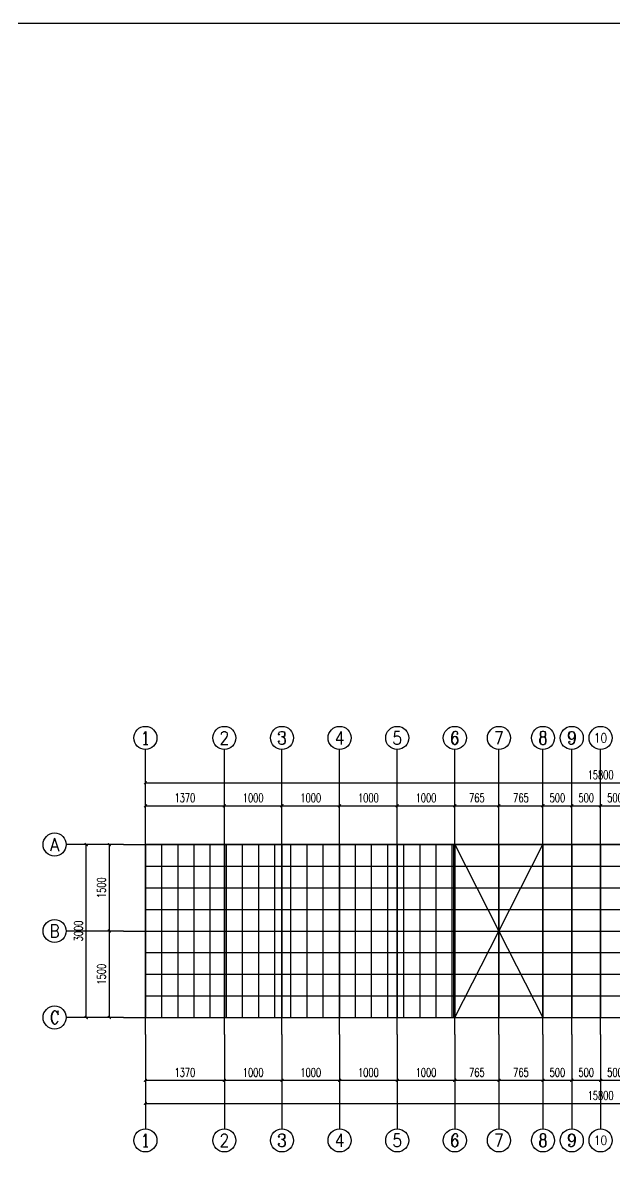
# Model space of a CAD drawing. Header units: millimetres. Extents: x -1471591 to 944464, y -468930 to 547002.
# Drawn here: x -873753 to -863479, y -162674 to -142711 of the extents above; entities that cross this region are included whole.
import ezdxf
from ezdxf.enums import TextEntityAlignment as Align

# ---------------------------------------------------------------- set-up
doc = ezdxf.new("R2010")
doc.units = ezdxf.units.MM
doc.header["$LTSCALE"] = 10
doc.header["$PDMODE"] = 35
for name, color, linetype in [('AXIS', 3, 'Continuous'), ('AXIS_TEXT', 7, 'Continuous'), ('DOTE', 1, 'Continuous')]:
    doc.layers.add(name, color=color, linetype=linetype)
doc.styles.add('_TCH_AXIS', font='COMPLEX', dxfattribs={"bigfont": 'GBCBIG'})
doc.styles.add('_TCH_DIM_T3', font='SIMPLEX', dxfattribs={"width": 0.705882, "bigfont": 'GBCBIG'})
doc.styles.add('COMPLEX', font='COMPLEX')
doc.dimstyles.new('_TCH_ARCH&&50', dxfattribs={"dimtxt": 148.75, "dimasz": 50, "dimexe": 125, "dimexo": 150, "dimgap": 63.125, "dimtad": 1, "dimdec": 0, "dimzin": 0, "dimdsep": 46, "dimtxsty": '_TCH_DIM_T3', "dimblk": 'ARCHTICK', "dimcen": 0.09, "dimclrt": 7, "dimazin": 2, "dimtfac": 1, "dimtdec": 0, "dimtix": 1, "dimtmove": 2, "dimatfit": 3, "dimfxl": 0, "dimtolj": 1, "dimtzin": 0, "dimarcsym": 0})

# ---------------------------------------------------------------- blocks, each defined once
blk = doc.blocks.new('_ArchTick')
at = {"color": 0, "linetype": 'ByBlock', "const_width": 0.4}
blk.add_lwpolyline([(-0.5, -0.5), (0.5, 0.5)], dxfattribs=at)
blk = doc.blocks.new('*D1983')
at = {"layer": 'AXIS', "color": 0, "lineweight": -2, "transparency": 16777216}
for p, q in [((-872161, -156960), (-872380, -156960)), ((-872255, -158460), (-872255, -156960)), ((-872161, -158460), (-872380, -158460))]:
    blk.add_line(p, q, dxfattribs=at)
at = {"layer": 'Defpoints', "color": 0, "transparency": 16777216}
for p in [(-872255, -156960), (-872011, -156960), (-872011, -158460)]:
    blk.add_point(p, dxfattribs=at)
at = {"layer": 'AXIS', "color": 0, "lineweight": -2, "transparency": 16777216, "xscale": 50, "yscale": 50, "zscale": 50}
for p, rotation in [((-872255, -156960), 90), ((-872255, -158460), 270)]:
    blk.add_blockref('_ArchTick', p, dxfattribs=dict(at, rotation=rotation))
at = {"layer": 'AXIS', "color": 7, "transparency": 16777216, "insert": (-872392, -157709), "char_height": 148.8, "attachment_point": 5, "rotation": 90, "style": '_TCH_DIM_T3'}
blk.add_mtext('\\A1;1500', dxfattribs=at)
blk = doc.blocks.new('*D1984')
at = {"layer": 'AXIS', "color": 0, "lineweight": -2, "transparency": 16777216}
for p, q in [((-872161, -158460), (-872380, -158460)), ((-872255, -159960), (-872255, -158460)), ((-872161, -159960), (-872380, -159960))]:
    blk.add_line(p, q, dxfattribs=at)
at = {"layer": 'Defpoints', "color": 0, "transparency": 16777216}
for p in [(-872255, -158460), (-872011, -158460), (-872011, -159960)]:
    blk.add_point(p, dxfattribs=at)
at = {"layer": 'AXIS', "color": 0, "lineweight": -2, "transparency": 16777216, "xscale": 50, "yscale": 50, "zscale": 50}
for p, rotation in [((-872255, -158460), 90), ((-872255, -159960), 270)]:
    blk.add_blockref('_ArchTick', p, dxfattribs=dict(at, rotation=rotation))
at = {"layer": 'AXIS', "color": 7, "transparency": 16777216, "insert": (-872392, -159209), "char_height": 148.8, "attachment_point": 5, "rotation": 90, "style": '_TCH_DIM_T3'}
blk.add_mtext('\\A1;1500', dxfattribs=at)
blk = doc.blocks.new('*D1985')
at = {"layer": 'AXIS', "color": 0, "lineweight": -2, "transparency": 16777216}
for p, q in [((-872161, -156960), (-872780, -156960)), ((-872655, -159960), (-872655, -156960)), ((-872161, -159960), (-872780, -159960))]:
    blk.add_line(p, q, dxfattribs=at)
at = {"layer": 'Defpoints', "color": 0, "transparency": 16777216}
for p in [(-872655, -156960), (-872011, -156960), (-872011, -159960)]:
    blk.add_point(p, dxfattribs=at)
at = {"layer": 'AXIS', "color": 0, "lineweight": -2, "transparency": 16777216, "xscale": 50, "yscale": 50, "zscale": 50}
for p, rotation in [((-872655, -156960), 90), ((-872655, -159960), 270)]:
    blk.add_blockref('_ArchTick', p, dxfattribs=dict(at, rotation=rotation))
at = {"layer": 'AXIS', "color": 7, "transparency": 16777216, "insert": (-872792, -158459), "char_height": 148.8, "attachment_point": 5, "rotation": 90, "style": '_TCH_DIM_T3'}
blk.add_mtext('\\A1;3000', dxfattribs=at)
blk = doc.blocks.new('*D1986')
at = {"layer": 'AXIS', "color": 0, "lineweight": -2, "transparency": 16777216}
for p, q in [((-871629, -156350), (-871629, -156163)), ((-871629, -156288), (-870259, -156288)), ((-870259, -156350), (-870259, -156163))]:
    blk.add_line(p, q, dxfattribs=at)
at = {"layer": 'Defpoints', "color": 0, "transparency": 16777216}
for p in [(-870259, -156288), (-871629, -156500), (-870259, -156500)]:
    blk.add_point(p, dxfattribs=at)
at = {"layer": 'AXIS', "color": 0, "lineweight": -2, "transparency": 16777216, "xscale": 50, "yscale": 50, "zscale": 50, "rotation": 180}
blk.add_blockref('_ArchTick', (-871629, -156288), dxfattribs=at)
at = {"layer": 'AXIS', "color": 0, "lineweight": -2, "transparency": 16777216, "xscale": 50, "yscale": 50, "zscale": 50}
blk.add_blockref('_ArchTick', (-870259, -156288), dxfattribs=at)
at = {"layer": 'AXIS', "color": 7, "transparency": 16777216, "insert": (-870944, -156150), "char_height": 148.8, "attachment_point": 5, "style": '_TCH_DIM_T3'}
blk.add_mtext('\\A1;1370', dxfattribs=at)
blk = doc.blocks.new('*D1987')
at = {"layer": 'AXIS', "color": 0, "lineweight": -2, "transparency": 16777216}
for p, q in [((-870259, -156350), (-870259, -156163)), ((-870259, -156288), (-869259, -156288)), ((-869259, -156350), (-869259, -156163))]:
    blk.add_line(p, q, dxfattribs=at)
at = {"layer": 'Defpoints', "color": 0, "transparency": 16777216}
for p in [(-869259, -156288), (-870259, -156500), (-869259, -156500)]:
    blk.add_point(p, dxfattribs=at)
at = {"layer": 'AXIS', "color": 0, "lineweight": -2, "transparency": 16777216, "xscale": 50, "yscale": 50, "zscale": 50, "rotation": 180}
blk.add_blockref('_ArchTick', (-870259, -156288), dxfattribs=at)
at = {"layer": 'AXIS', "color": 0, "lineweight": -2, "transparency": 16777216, "xscale": 50, "yscale": 50, "zscale": 50}
blk.add_blockref('_ArchTick', (-869259, -156288), dxfattribs=at)
at = {"layer": 'AXIS', "color": 7, "transparency": 16777216, "insert": (-869759, -156150), "char_height": 148.8, "attachment_point": 5, "style": '_TCH_DIM_T3'}
blk.add_mtext('\\A1;1000', dxfattribs=at)
blk = doc.blocks.new('*D1988')
at = {"layer": 'AXIS', "color": 0, "lineweight": -2, "transparency": 16777216}
for p, q in [((-869259, -156350), (-869259, -156163)), ((-869259, -156288), (-868259, -156288)), ((-868259, -156350), (-868259, -156163))]:
    blk.add_line(p, q, dxfattribs=at)
at = {"layer": 'Defpoints', "color": 0, "transparency": 16777216}
for p in [(-868259, -156288), (-869259, -156500), (-868259, -156500)]:
    blk.add_point(p, dxfattribs=at)
at = {"layer": 'AXIS', "color": 0, "lineweight": -2, "transparency": 16777216, "xscale": 50, "yscale": 50, "zscale": 50, "rotation": 180}
blk.add_blockref('_ArchTick', (-869259, -156288), dxfattribs=at)
at = {"layer": 'AXIS', "color": 0, "lineweight": -2, "transparency": 16777216, "xscale": 50, "yscale": 50, "zscale": 50}
blk.add_blockref('_ArchTick', (-868259, -156288), dxfattribs=at)
at = {"layer": 'AXIS', "color": 7, "transparency": 16777216, "insert": (-868759, -156150), "char_height": 148.8, "attachment_point": 5, "style": '_TCH_DIM_T3'}
blk.add_mtext('\\A1;1000', dxfattribs=at)
blk = doc.blocks.new('*D1989')
at = {"layer": 'AXIS', "color": 0, "lineweight": -2, "transparency": 16777216}
for p, q in [((-868259, -156350), (-868259, -156163)), ((-868259, -156288), (-867259, -156288)), ((-867259, -156350), (-867259, -156163))]:
    blk.add_line(p, q, dxfattribs=at)
at = {"layer": 'Defpoints', "color": 0, "transparency": 16777216}
for p in [(-867259, -156288), (-868259, -156500), (-867259, -156500)]:
    blk.add_point(p, dxfattribs=at)
at = {"layer": 'AXIS', "color": 0, "lineweight": -2, "transparency": 16777216, "xscale": 50, "yscale": 50, "zscale": 50, "rotation": 180}
blk.add_blockref('_ArchTick', (-868259, -156288), dxfattribs=at)
at = {"layer": 'AXIS', "color": 0, "lineweight": -2, "transparency": 16777216, "xscale": 50, "yscale": 50, "zscale": 50}
blk.add_blockref('_ArchTick', (-867259, -156288), dxfattribs=at)
at = {"layer": 'AXIS', "color": 7, "transparency": 16777216, "insert": (-867759, -156150), "char_height": 148.8, "attachment_point": 5, "style": '_TCH_DIM_T3'}
blk.add_mtext('\\A1;1000', dxfattribs=at)
blk = doc.blocks.new('*D1990')
at = {"layer": 'AXIS', "color": 0, "lineweight": -2, "transparency": 16777216}
for p, q in [((-867259, -156350), (-867259, -156163)), ((-867259, -156288), (-866259, -156288)), ((-866259, -156350), (-866259, -156163))]:
    blk.add_line(p, q, dxfattribs=at)
at = {"layer": 'Defpoints', "color": 0, "transparency": 16777216}
for p in [(-866259, -156288), (-867259, -156500), (-866259, -156500)]:
    blk.add_point(p, dxfattribs=at)
at = {"layer": 'AXIS', "color": 0, "lineweight": -2, "transparency": 16777216, "xscale": 50, "yscale": 50, "zscale": 50, "rotation": 180}
blk.add_blockref('_ArchTick', (-867259, -156288), dxfattribs=at)
at = {"layer": 'AXIS', "color": 0, "lineweight": -2, "transparency": 16777216, "xscale": 50, "yscale": 50, "zscale": 50}
blk.add_blockref('_ArchTick', (-866259, -156288), dxfattribs=at)
at = {"layer": 'AXIS', "color": 7, "transparency": 16777216, "insert": (-866759, -156150), "char_height": 148.8, "attachment_point": 5, "style": '_TCH_DIM_T3'}
blk.add_mtext('\\A1;1000', dxfattribs=at)
blk = doc.blocks.new('*D1991')
at = {"layer": 'AXIS', "color": 0, "lineweight": -2, "transparency": 16777216}
for p, q in [((-866259, -156350), (-866259, -156163)), ((-866259, -156288), (-865494, -156288)), ((-865494, -156350), (-865494, -156163))]:
    blk.add_line(p, q, dxfattribs=at)
at = {"layer": 'Defpoints', "color": 0, "transparency": 16777216}
for p in [(-865494, -156288), (-866259, -156500), (-865494, -156500)]:
    blk.add_point(p, dxfattribs=at)
at = {"layer": 'AXIS', "color": 0, "lineweight": -2, "transparency": 16777216, "xscale": 50, "yscale": 50, "zscale": 50, "rotation": 180}
blk.add_blockref('_ArchTick', (-866259, -156288), dxfattribs=at)
at = {"layer": 'AXIS', "color": 0, "lineweight": -2, "transparency": 16777216, "xscale": 50, "yscale": 50, "zscale": 50}
blk.add_blockref('_ArchTick', (-865494, -156288), dxfattribs=at)
at = {"layer": 'AXIS', "color": 7, "transparency": 16777216, "insert": (-865876, -156150), "char_height": 148.8, "attachment_point": 5, "style": '_TCH_DIM_T3'}
blk.add_mtext('\\A1;765', dxfattribs=at)
blk = doc.blocks.new('*D1992')
at = {"layer": 'AXIS', "color": 0, "lineweight": -2, "transparency": 16777216}
for p, q in [((-865494, -156350), (-865494, -156163)), ((-865494, -156288), (-864729, -156288)), ((-864729, -156350), (-864729, -156163))]:
    blk.add_line(p, q, dxfattribs=at)
at = {"layer": 'Defpoints', "color": 0, "transparency": 16777216}
for p in [(-864729, -156288), (-865494, -156500), (-864729, -156500)]:
    blk.add_point(p, dxfattribs=at)
at = {"layer": 'AXIS', "color": 0, "lineweight": -2, "transparency": 16777216, "xscale": 50, "yscale": 50, "zscale": 50, "rotation": 180}
blk.add_blockref('_ArchTick', (-865494, -156288), dxfattribs=at)
at = {"layer": 'AXIS', "color": 0, "lineweight": -2, "transparency": 16777216, "xscale": 50, "yscale": 50, "zscale": 50}
blk.add_blockref('_ArchTick', (-864729, -156288), dxfattribs=at)
at = {"layer": 'AXIS', "color": 7, "transparency": 16777216, "insert": (-865111, -156150), "char_height": 148.8, "attachment_point": 5, "style": '_TCH_DIM_T3'}
blk.add_mtext('\\A1;765', dxfattribs=at)
blk = doc.blocks.new('*D1993')
at = {"layer": 'AXIS', "color": 0, "lineweight": -2, "transparency": 16777216}
for p, q in [((-864729, -156350), (-864729, -156163)), ((-864729, -156288), (-864229, -156288)), ((-864229, -156350), (-864229, -156163))]:
    blk.add_line(p, q, dxfattribs=at)
at = {"layer": 'Defpoints', "color": 0, "transparency": 16777216}
for p in [(-864229, -156288), (-864729, -156500), (-864229, -156500)]:
    blk.add_point(p, dxfattribs=at)
at = {"layer": 'AXIS', "color": 0, "lineweight": -2, "transparency": 16777216, "xscale": 50, "yscale": 50, "zscale": 50, "rotation": 180}
blk.add_blockref('_ArchTick', (-864729, -156288), dxfattribs=at)
at = {"layer": 'AXIS', "color": 0, "lineweight": -2, "transparency": 16777216, "xscale": 50, "yscale": 50, "zscale": 50}
blk.add_blockref('_ArchTick', (-864229, -156288), dxfattribs=at)
at = {"layer": 'AXIS', "color": 7, "transparency": 16777216, "insert": (-864479, -156150), "char_height": 148.8, "attachment_point": 5, "style": '_TCH_DIM_T3'}
blk.add_mtext('\\A1;500', dxfattribs=at)
blk = doc.blocks.new('*D1994')
at = {"layer": 'AXIS', "color": 0, "lineweight": -2, "transparency": 16777216}
for p, q in [((-864229, -156350), (-864229, -156163)), ((-864229, -156288), (-863729, -156288)), ((-863729, -156350), (-863729, -156163))]:
    blk.add_line(p, q, dxfattribs=at)
at = {"layer": 'Defpoints', "color": 0, "transparency": 16777216}
for p in [(-863729, -156288), (-864229, -156500), (-863729, -156500)]:
    blk.add_point(p, dxfattribs=at)
at = {"layer": 'AXIS', "color": 0, "lineweight": -2, "transparency": 16777216, "xscale": 50, "yscale": 50, "zscale": 50, "rotation": 180}
blk.add_blockref('_ArchTick', (-864229, -156288), dxfattribs=at)
at = {"layer": 'AXIS', "color": 0, "lineweight": -2, "transparency": 16777216, "xscale": 50, "yscale": 50, "zscale": 50}
blk.add_blockref('_ArchTick', (-863729, -156288), dxfattribs=at)
at = {"layer": 'AXIS', "color": 7, "transparency": 16777216, "insert": (-863979, -156150), "char_height": 148.8, "attachment_point": 5, "style": '_TCH_DIM_T3'}
blk.add_mtext('\\A1;500', dxfattribs=at)
blk = doc.blocks.new('*D1995')
at = {"layer": 'AXIS', "color": 0, "lineweight": -2, "transparency": 16777216}
for p, q in [((-863729, -156350), (-863729, -156163)), ((-863729, -156288), (-863229, -156288)), ((-863229, -156350), (-863229, -156163))]:
    blk.add_line(p, q, dxfattribs=at)
at = {"layer": 'Defpoints', "color": 0, "transparency": 16777216}
for p in [(-863229, -156288), (-863729, -156500), (-863229, -156500)]:
    blk.add_point(p, dxfattribs=at)
at = {"layer": 'AXIS', "color": 0, "lineweight": -2, "transparency": 16777216, "xscale": 50, "yscale": 50, "zscale": 50, "rotation": 180}
blk.add_blockref('_ArchTick', (-863729, -156288), dxfattribs=at)
at = {"layer": 'AXIS', "color": 0, "lineweight": -2, "transparency": 16777216, "xscale": 50, "yscale": 50, "zscale": 50}
blk.add_blockref('_ArchTick', (-863229, -156288), dxfattribs=at)
at = {"layer": 'AXIS', "color": 7, "transparency": 16777216, "insert": (-863479, -156150), "char_height": 148.8, "attachment_point": 5, "style": '_TCH_DIM_T3'}
blk.add_mtext('\\A1;500', dxfattribs=at)
blk = doc.blocks.new('*D2004')
at = {"layer": 'AXIS', "color": 0, "lineweight": -2, "transparency": 16777216}
for p, q in [((-871629, -156350), (-871629, -155763)), ((-871629, -155888), (-855829, -155888)), ((-855829, -156350), (-855829, -155763))]:
    blk.add_line(p, q, dxfattribs=at)
at = {"layer": 'Defpoints', "color": 0, "transparency": 16777216}
for p in [(-855829, -155888), (-871629, -156500), (-855829, -156500)]:
    blk.add_point(p, dxfattribs=at)
at = {"layer": 'AXIS', "color": 0, "lineweight": -2, "transparency": 16777216, "xscale": 50, "yscale": 50, "zscale": 50, "rotation": 180}
blk.add_blockref('_ArchTick', (-871629, -155888), dxfattribs=at)
at = {"layer": 'AXIS', "color": 0, "lineweight": -2, "transparency": 16777216, "xscale": 50, "yscale": 50, "zscale": 50}
blk.add_blockref('_ArchTick', (-855829, -155888), dxfattribs=at)
at = {"layer": 'AXIS', "color": 7, "transparency": 16777216, "insert": (-863729, -155750), "char_height": 148.8, "attachment_point": 5, "style": '_TCH_DIM_T3'}
blk.add_mtext('\\A1;15800', dxfattribs=at)
blk = doc.blocks.new('*D2005')
at = {"layer": 'AXIS', "color": 0, "lineweight": -2, "transparency": 16777216}
for p, q in [((-871629, -160404), (-871629, -161174)), ((-870259, -160404), (-870259, -161174)), ((-871629, -161049), (-870259, -161049))]:
    blk.add_line(p, q, dxfattribs=at)
at = {"layer": 'Defpoints', "color": 0, "transparency": 16777216}
for p in [(-871629, -160254), (-870259, -160254), (-870259, -161049)]:
    blk.add_point(p, dxfattribs=at)
at = {"layer": 'AXIS', "color": 0, "lineweight": -2, "transparency": 16777216, "xscale": 50, "yscale": 50, "zscale": 50, "rotation": 180}
blk.add_blockref('_ArchTick', (-871629, -161049), dxfattribs=at)
at = {"layer": 'AXIS', "color": 0, "lineweight": -2, "transparency": 16777216, "xscale": 50, "yscale": 50, "zscale": 50}
blk.add_blockref('_ArchTick', (-870259, -161049), dxfattribs=at)
at = {"layer": 'AXIS', "color": 7, "transparency": 16777216, "insert": (-870944, -160912), "char_height": 148.8, "attachment_point": 5, "style": '_TCH_DIM_T3'}
blk.add_mtext('\\A1;1370', dxfattribs=at)
blk = doc.blocks.new('*D2006')
at = {"layer": 'AXIS', "color": 0, "lineweight": -2, "transparency": 16777216}
for p, q in [((-870259, -160404), (-870259, -161174)), ((-869259, -160404), (-869259, -161174)), ((-870259, -161049), (-869259, -161049))]:
    blk.add_line(p, q, dxfattribs=at)
at = {"layer": 'Defpoints', "color": 0, "transparency": 16777216}
for p in [(-870259, -160254), (-869259, -160254), (-869259, -161049)]:
    blk.add_point(p, dxfattribs=at)
at = {"layer": 'AXIS', "color": 0, "lineweight": -2, "transparency": 16777216, "xscale": 50, "yscale": 50, "zscale": 50, "rotation": 180}
blk.add_blockref('_ArchTick', (-870259, -161049), dxfattribs=at)
at = {"layer": 'AXIS', "color": 0, "lineweight": -2, "transparency": 16777216, "xscale": 50, "yscale": 50, "zscale": 50}
blk.add_blockref('_ArchTick', (-869259, -161049), dxfattribs=at)
at = {"layer": 'AXIS', "color": 7, "transparency": 16777216, "insert": (-869759, -160912), "char_height": 148.8, "attachment_point": 5, "style": '_TCH_DIM_T3'}
blk.add_mtext('\\A1;1000', dxfattribs=at)
blk = doc.blocks.new('*D2007')
at = {"layer": 'AXIS', "color": 0, "lineweight": -2, "transparency": 16777216}
for p, q in [((-869259, -160404), (-869259, -161174)), ((-868259, -160404), (-868259, -161174)), ((-869259, -161049), (-868259, -161049))]:
    blk.add_line(p, q, dxfattribs=at)
at = {"layer": 'Defpoints', "color": 0, "transparency": 16777216}
for p in [(-869259, -160254), (-868259, -160254), (-868259, -161049)]:
    blk.add_point(p, dxfattribs=at)
at = {"layer": 'AXIS', "color": 0, "lineweight": -2, "transparency": 16777216, "xscale": 50, "yscale": 50, "zscale": 50, "rotation": 180}
blk.add_blockref('_ArchTick', (-869259, -161049), dxfattribs=at)
at = {"layer": 'AXIS', "color": 0, "lineweight": -2, "transparency": 16777216, "xscale": 50, "yscale": 50, "zscale": 50}
blk.add_blockref('_ArchTick', (-868259, -161049), dxfattribs=at)
at = {"layer": 'AXIS', "color": 7, "transparency": 16777216, "insert": (-868759, -160912), "char_height": 148.8, "attachment_point": 5, "style": '_TCH_DIM_T3'}
blk.add_mtext('\\A1;1000', dxfattribs=at)
blk = doc.blocks.new('*D2008')
at = {"layer": 'AXIS', "color": 0, "lineweight": -2, "transparency": 16777216}
for p, q in [((-868259, -160404), (-868259, -161174)), ((-867259, -160404), (-867259, -161174)), ((-868259, -161049), (-867259, -161049))]:
    blk.add_line(p, q, dxfattribs=at)
at = {"layer": 'Defpoints', "color": 0, "transparency": 16777216}
for p in [(-868259, -160254), (-867259, -160254), (-867259, -161049)]:
    blk.add_point(p, dxfattribs=at)
at = {"layer": 'AXIS', "color": 0, "lineweight": -2, "transparency": 16777216, "xscale": 50, "yscale": 50, "zscale": 50, "rotation": 180}
blk.add_blockref('_ArchTick', (-868259, -161049), dxfattribs=at)
at = {"layer": 'AXIS', "color": 0, "lineweight": -2, "transparency": 16777216, "xscale": 50, "yscale": 50, "zscale": 50}
blk.add_blockref('_ArchTick', (-867259, -161049), dxfattribs=at)
at = {"layer": 'AXIS', "color": 7, "transparency": 16777216, "insert": (-867759, -160912), "char_height": 148.8, "attachment_point": 5, "style": '_TCH_DIM_T3'}
blk.add_mtext('\\A1;1000', dxfattribs=at)
blk = doc.blocks.new('*D2009')
at = {"layer": 'AXIS', "color": 0, "lineweight": -2, "transparency": 16777216}
for p, q in [((-867259, -160404), (-867259, -161174)), ((-866259, -160404), (-866259, -161174)), ((-867259, -161049), (-866259, -161049))]:
    blk.add_line(p, q, dxfattribs=at)
at = {"layer": 'Defpoints', "color": 0, "transparency": 16777216}
for p in [(-867259, -160254), (-866259, -160254), (-866259, -161049)]:
    blk.add_point(p, dxfattribs=at)
at = {"layer": 'AXIS', "color": 0, "lineweight": -2, "transparency": 16777216, "xscale": 50, "yscale": 50, "zscale": 50, "rotation": 180}
blk.add_blockref('_ArchTick', (-867259, -161049), dxfattribs=at)
at = {"layer": 'AXIS', "color": 0, "lineweight": -2, "transparency": 16777216, "xscale": 50, "yscale": 50, "zscale": 50}
blk.add_blockref('_ArchTick', (-866259, -161049), dxfattribs=at)
at = {"layer": 'AXIS', "color": 7, "transparency": 16777216, "insert": (-866759, -160912), "char_height": 148.8, "attachment_point": 5, "style": '_TCH_DIM_T3'}
blk.add_mtext('\\A1;1000', dxfattribs=at)
blk = doc.blocks.new('*D2010')
at = {"layer": 'AXIS', "color": 0, "lineweight": -2, "transparency": 16777216}
for p, q in [((-866259, -160404), (-866259, -161174)), ((-865494, -160404), (-865494, -161174)), ((-866259, -161049), (-865494, -161049))]:
    blk.add_line(p, q, dxfattribs=at)
at = {"layer": 'Defpoints', "color": 0, "transparency": 16777216}
for p in [(-866259, -160254), (-865494, -160254), (-865494, -161049)]:
    blk.add_point(p, dxfattribs=at)
at = {"layer": 'AXIS', "color": 0, "lineweight": -2, "transparency": 16777216, "xscale": 50, "yscale": 50, "zscale": 50, "rotation": 180}
blk.add_blockref('_ArchTick', (-866259, -161049), dxfattribs=at)
at = {"layer": 'AXIS', "color": 0, "lineweight": -2, "transparency": 16777216, "xscale": 50, "yscale": 50, "zscale": 50}
blk.add_blockref('_ArchTick', (-865494, -161049), dxfattribs=at)
at = {"layer": 'AXIS', "color": 7, "transparency": 16777216, "insert": (-865876, -160912), "char_height": 148.8, "attachment_point": 5, "style": '_TCH_DIM_T3'}
blk.add_mtext('\\A1;765', dxfattribs=at)
blk = doc.blocks.new('*D2011')
at = {"layer": 'AXIS', "color": 0, "lineweight": -2, "transparency": 16777216}
for p, q in [((-865494, -160404), (-865494, -161174)), ((-864729, -160404), (-864729, -161174)), ((-865494, -161049), (-864729, -161049))]:
    blk.add_line(p, q, dxfattribs=at)
at = {"layer": 'Defpoints', "color": 0, "transparency": 16777216}
for p in [(-865494, -160254), (-864729, -160254), (-864729, -161049)]:
    blk.add_point(p, dxfattribs=at)
at = {"layer": 'AXIS', "color": 0, "lineweight": -2, "transparency": 16777216, "xscale": 50, "yscale": 50, "zscale": 50, "rotation": 180}
blk.add_blockref('_ArchTick', (-865494, -161049), dxfattribs=at)
at = {"layer": 'AXIS', "color": 0, "lineweight": -2, "transparency": 16777216, "xscale": 50, "yscale": 50, "zscale": 50}
blk.add_blockref('_ArchTick', (-864729, -161049), dxfattribs=at)
at = {"layer": 'AXIS', "color": 7, "transparency": 16777216, "insert": (-865111, -160912), "char_height": 148.8, "attachment_point": 5, "style": '_TCH_DIM_T3'}
blk.add_mtext('\\A1;765', dxfattribs=at)
blk = doc.blocks.new('*D2012')
at = {"layer": 'AXIS', "color": 0, "lineweight": -2, "transparency": 16777216}
for p, q in [((-864729, -160404), (-864729, -161174)), ((-864229, -160404), (-864229, -161174)), ((-864729, -161049), (-864229, -161049))]:
    blk.add_line(p, q, dxfattribs=at)
at = {"layer": 'Defpoints', "color": 0, "transparency": 16777216}
for p in [(-864729, -160254), (-864229, -160254), (-864229, -161049)]:
    blk.add_point(p, dxfattribs=at)
at = {"layer": 'AXIS', "color": 0, "lineweight": -2, "transparency": 16777216, "xscale": 50, "yscale": 50, "zscale": 50, "rotation": 180}
blk.add_blockref('_ArchTick', (-864729, -161049), dxfattribs=at)
at = {"layer": 'AXIS', "color": 0, "lineweight": -2, "transparency": 16777216, "xscale": 50, "yscale": 50, "zscale": 50}
blk.add_blockref('_ArchTick', (-864229, -161049), dxfattribs=at)
at = {"layer": 'AXIS', "color": 7, "transparency": 16777216, "insert": (-864479, -160912), "char_height": 148.8, "attachment_point": 5, "style": '_TCH_DIM_T3'}
blk.add_mtext('\\A1;500', dxfattribs=at)
blk = doc.blocks.new('*D2013')
at = {"layer": 'AXIS', "color": 0, "lineweight": -2, "transparency": 16777216}
for p, q in [((-864229, -160404), (-864229, -161174)), ((-863729, -160404), (-863729, -161174)), ((-864229, -161049), (-863729, -161049))]:
    blk.add_line(p, q, dxfattribs=at)
at = {"layer": 'Defpoints', "color": 0, "transparency": 16777216}
for p in [(-864229, -160254), (-863729, -160254), (-863729, -161049)]:
    blk.add_point(p, dxfattribs=at)
at = {"layer": 'AXIS', "color": 0, "lineweight": -2, "transparency": 16777216, "xscale": 50, "yscale": 50, "zscale": 50, "rotation": 180}
blk.add_blockref('_ArchTick', (-864229, -161049), dxfattribs=at)
at = {"layer": 'AXIS', "color": 0, "lineweight": -2, "transparency": 16777216, "xscale": 50, "yscale": 50, "zscale": 50}
blk.add_blockref('_ArchTick', (-863729, -161049), dxfattribs=at)
at = {"layer": 'AXIS', "color": 7, "transparency": 16777216, "insert": (-863979, -160912), "char_height": 148.8, "attachment_point": 5, "style": '_TCH_DIM_T3'}
blk.add_mtext('\\A1;500', dxfattribs=at)
blk = doc.blocks.new('*D2014')
at = {"layer": 'AXIS', "color": 0, "lineweight": -2, "transparency": 16777216}
for p, q in [((-863729, -160404), (-863729, -161174)), ((-863229, -160404), (-863229, -161174)), ((-863729, -161049), (-863229, -161049))]:
    blk.add_line(p, q, dxfattribs=at)
at = {"layer": 'Defpoints', "color": 0, "transparency": 16777216}
for p in [(-863729, -160254), (-863229, -160254), (-863229, -161049)]:
    blk.add_point(p, dxfattribs=at)
at = {"layer": 'AXIS', "color": 0, "lineweight": -2, "transparency": 16777216, "xscale": 50, "yscale": 50, "zscale": 50, "rotation": 180}
blk.add_blockref('_ArchTick', (-863729, -161049), dxfattribs=at)
at = {"layer": 'AXIS', "color": 0, "lineweight": -2, "transparency": 16777216, "xscale": 50, "yscale": 50, "zscale": 50}
blk.add_blockref('_ArchTick', (-863229, -161049), dxfattribs=at)
at = {"layer": 'AXIS', "color": 7, "transparency": 16777216, "insert": (-863479, -160912), "char_height": 148.8, "attachment_point": 5, "style": '_TCH_DIM_T3'}
blk.add_mtext('\\A1;500', dxfattribs=at)
blk = doc.blocks.new('*D2023')
at = {"layer": 'AXIS', "color": 0, "lineweight": -2, "transparency": 16777216}
for p, q in [((-871629, -160404), (-871629, -161574)), ((-855829, -160404), (-855829, -161574)), ((-871629, -161449), (-855829, -161449))]:
    blk.add_line(p, q, dxfattribs=at)
at = {"layer": 'Defpoints', "color": 0, "transparency": 16777216}
for p in [(-871629, -160254), (-855829, -160254), (-855829, -161449)]:
    blk.add_point(p, dxfattribs=at)
at = {"layer": 'AXIS', "color": 0, "lineweight": -2, "transparency": 16777216, "xscale": 50, "yscale": 50, "zscale": 50, "rotation": 180}
blk.add_blockref('_ArchTick', (-871629, -161449), dxfattribs=at)
at = {"layer": 'AXIS', "color": 0, "lineweight": -2, "transparency": 16777216, "xscale": 50, "yscale": 50, "zscale": 50}
blk.add_blockref('_ArchTick', (-855829, -161449), dxfattribs=at)
at = {"layer": 'AXIS', "color": 7, "transparency": 16777216, "insert": (-863729, -161312), "char_height": 148.8, "attachment_point": 5, "style": '_TCH_DIM_T3'}
blk.add_mtext('\\A1;15800', dxfattribs=at)
blk = doc.blocks.new('_AXISO')
blk.add_circle((0, 0), 0.5)
at = {"layer": 'AXIS_TEXT', "style": 'COMPLEX', "width": 1.041667}
blk.add_attdef('A', text='', height=0.56, dxfattribs=at).set_placement((-0.25, -0.28), (0.25, -0.28), align=Align.FIT)

msp = doc.modelspace()

# ---------------------------------------------------------------- linework, layer by layer
at = {"color": 3}
for p, q in [((-855829, -156959.5), (-871629, -156959.5)), ((-871629, -156959.5), (-871629, -159959.5)), ((-871629, -158459.5), (-866259, -158459.5)), ((-871629, -159959.5), (-855829, -159959.5))]:
    msp.add_line(p, q, dxfattribs=at)
at = {"color": 6}
for p, q in [((-865494, -156959.5), (-865494, -159959.5)), ((-864229, -156959.5), (-864229, -159959.5)), ((-863729, -156959.5), (-863729, -159959.5))]:
    msp.add_line(p, q, dxfattribs=at)
msp.add_lwpolyline([(-979506.5, -142711), (-833837.5, -142711), (-833837.5, -180989), (-979506.5, -180989)], close=True)
at = {"color": 3}
for points in [[(-871629, -156959.5), (-866309, -156959.5)], [(-866309, -157334.5), (-861149, -157334.5)], [(-866309, -157709.5), (-861149, -157709.5)], [(-866309, -158084.5), (-861149, -158084.5)], [(-866309, -158459.5), (-861149, -158459.5)], [(-866309, -158834.5), (-861149, -158834.5)], [(-866309, -159209.5), (-861149, -159209.5)], [(-866309, -159584.5), (-861149, -159584.5)]]:
    msp.add_lwpolyline(points, dxfattribs=at)
at = {"color": 5}
for points in [[(-871349, -156959.5), (-871349, -159959.5)], [(-871069, -156959.5), (-871069, -159959.5)], [(-870789, -156959.5), (-870789, -159959.5)], [(-870509, -156959.5), (-870509, -159959.5)], [(-870229, -156959.5), (-870229, -159959.5)], [(-869949, -156959.5), (-869949, -159959.5)], [(-869669, -156959.5), (-869669, -159959.5)], [(-869389, -156959.5), (-869389, -159959.5)], [(-869109, -156959.5), (-869109, -159959.5)], [(-868829, -156959.5), (-868829, -159959.5)], [(-868549, -156959.5), (-868549, -159959.5)], [(-868269, -156959.5), (-868269, -159959.5)], [(-867989, -156959.5), (-867989, -159959.5)], [(-867709, -156959.5), (-867709, -159959.5)], [(-867429, -156959.5), (-867429, -159959.5)], [(-867149, -156959.5), (-867149, -159959.5)], [(-866869, -156959.5), (-866869, -159959.5)], [(-866589, -156959.5), (-866589, -159959.5)], [(-871629, -157334.5), (-866309, -157334.5)], [(-871629, -157709.5), (-866309, -157709.5)], [(-871629, -158084.5), (-866309, -158084.5)], [(-871629, -158834.5), (-866309, -158834.5)], [(-871629, -159209.5), (-866309, -159209.5)], [(-871629, -159584.5), (-866309, -159584.5)]]:
    msp.add_lwpolyline(points, dxfattribs=at)
at = {"color": 4}
for points in [[(-870259, -156959.5), (-870259, -159959.5)], [(-869259, -156959.5), (-869259, -159959.5)], [(-868259, -156959.5), (-868259, -159959.5)], [(-867259, -156959.5), (-867259, -159959.5)], [(-866309, -156959.5), (-866309, -159959.5)]]:
    msp.add_lwpolyline(points, dxfattribs=at)
at = {"color": 1}
for points in [[(-866284, -156959.5), (-866284, -159959.5)], [(-866259, -156959.5), (-866259, -159959.5)]]:
    msp.add_lwpolyline(points, dxfattribs=at)
at = {"color": 6}
for points in [[(-866259, -156959.5), (-865494, -158459.5), (-864730, -159959.5)], [(-866259, -159959.5), (-865494, -158459.5), (-864729.8, -156959.5)], [(-865494, -156959.5), (-865494, -159959.5)], [(-864729.8, -156959.5), (-864729.8, -159959.5)]]:
    msp.add_lwpolyline(points, dxfattribs=at)
at = {"layer": 'AXIS'}
for p, q in [((-871629, -156499.5), (-871629, -155310)), ((-870259, -156499.5), (-870259, -155310)), ((-869259, -156499.5), (-869259, -155310)), ((-868259, -156499.5), (-868259, -155310)), ((-867259, -156499.5), (-867259, -155310)), ((-866259, -156499.5), (-866259, -155310)), ((-865494, -156499.5), (-865494, -155310)), ((-864729, -156499.5), (-864729, -155310)), ((-864229, -156499.5), (-864229, -155310)), ((-863729, -156499.5), (-863729, -155310)), ((-872011, -156959.5), (-873005, -156959.5)), ((-872011, -158459.5), (-873005, -158459.5)), ((-872011, -159959.5), (-873005, -159959.5)), ((-871629, -160253.5), (-871629, -161891)), ((-870259, -160253.5), (-870259, -161891)), ((-869259, -160253.5), (-869259, -161891)), ((-868259, -160253.5), (-868259, -161891)), ((-867259, -160253.5), (-867259, -161891)), ((-866259, -160253.5), (-866259, -161891)), ((-865494, -160253.5), (-865494, -161891)), ((-864729, -160253.5), (-864729, -161891)), ((-864229, -160253.5), (-864229, -161891)), ((-863729, -160253.5), (-863729, -161891))]:
    msp.add_line(p, q, dxfattribs=at)
at = {"layer": 'DOTE'}
for p, q in [((-871629, -160253.5), (-871629, -156499.5)), ((-870259, -160253.5), (-870259, -156499.5)), ((-869259, -160253.5), (-869259, -156499.5)), ((-868259, -160253.5), (-868259, -156499.5)), ((-867259, -160253.5), (-867259, -156499.5)), ((-866259, -160253.5), (-866259, -156499.5)), ((-865494, -160253.5), (-865494, -156499.5)), ((-864729, -160253.5), (-864729, -156499.5)), ((-864229, -160253.5), (-864229, -156499.5)), ((-863729, -160253.5), (-863729, -156499.5)), ((-872011, -156959.5), (-855567.5, -156959.5)), ((-872011, -158459.5), (-855567.5, -158459.5)), ((-872011, -159959.5), (-855567.5, -159959.5))]:
    msp.add_line(p, q, dxfattribs=at)

# ---------------------------------------------------------------- block references
at = {"layer": 'AXIS'}
ref = msp.add_blockref('_AXISO', (-871629, -155110), dxfattribs=dict(at, xscale=400, yscale=400, zscale=400))
ref.add_attrib('A', '1', dxfattribs={"layer": 'AXIS_TEXT', "height": 225.5, "style": '_TCH_AXIS', "width": 1.716475}).set_placement((-871712, -155222.8), (-871546, -155222.8), align=Align.FIT)
ref = msp.add_blockref('_AXISO', (-870259, -155110), dxfattribs=dict(at, xscale=400, yscale=400, zscale=400))
ref.add_attrib('A', '2', dxfattribs={"layer": 'AXIS_TEXT', "height": 225.1, "style": '_TCH_AXIS', "width": 1.109827}).set_placement((-870342.3, -155222.5), (-870175.7, -155222.5), align=Align.FIT)
ref = msp.add_blockref('_AXISO', (-869259, -155110), dxfattribs=dict(at, xscale=400, yscale=400, zscale=400))
ref.add_attrib('A', '3', dxfattribs={"layer": 'AXIS_TEXT', "height": 226, "style": '_TCH_AXIS', "width": 1.097143}).set_placement((-869341.7, -155223), (-869176.3, -155223), align=Align.FIT)
ref = msp.add_blockref('_AXISO', (-868259, -155110), dxfattribs=dict(at, xscale=400, yscale=400, zscale=400))
ref.add_attrib('A', '4', dxfattribs={"layer": 'AXIS_TEXT', "height": 225.1, "style": '_TCH_AXIS', "width": 0.971098}).set_placement((-868342.3, -155222.5), (-868175.7, -155222.5), align=Align.FIT)
ref = msp.add_blockref('_AXISO', (-867259, -155110), dxfattribs=dict(at, xscale=400, yscale=400, zscale=400))
ref.add_attrib('A', '5', dxfattribs={"layer": 'AXIS_TEXT', "height": 225.1, "style": '_TCH_AXIS', "width": 1.109827}).set_placement((-867342.3, -155222.5), (-867175.7, -155222.5), align=Align.FIT)
ref = msp.add_blockref('_AXISO', (-866259, -155110), dxfattribs=dict(at, xscale=400, yscale=400, zscale=400))
ref.add_attrib('A', '6', dxfattribs={"layer": 'AXIS_TEXT', "height": 226, "style": '_TCH_AXIS', "width": 1.097143}).set_placement((-866341.7, -155223), (-866176.3, -155223), align=Align.FIT)
ref = msp.add_blockref('_AXISO', (-865494, -155110), dxfattribs=dict(at, xscale=400, yscale=400, zscale=400))
ref.add_attrib('A', '7', dxfattribs={"layer": 'AXIS_TEXT', "height": 225.1, "style": '_TCH_AXIS', "width": 1.109827}).set_placement((-865577.3, -155222.5), (-865410.7, -155222.5), align=Align.FIT)
ref = msp.add_blockref('_AXISO', (-864729, -155110), dxfattribs=dict(at, xscale=400, yscale=400, zscale=400))
ref.add_attrib('A', '8', dxfattribs={"layer": 'AXIS_TEXT', "height": 226, "style": '_TCH_AXIS', "width": 1.097143}).set_placement((-864811.7, -155223), (-864646.3, -155223), align=Align.FIT)
ref = msp.add_blockref('_AXISO', (-864229, -155110), dxfattribs=dict(at, xscale=400, yscale=400, zscale=400))
ref.add_attrib('A', '9', dxfattribs={"layer": 'AXIS_TEXT', "height": 226, "style": '_TCH_AXIS', "width": 1.097143}).set_placement((-864311.7, -155223), (-864146.3, -155223), align=Align.FIT)
ref = msp.add_blockref('_AXISO', (-863729, -155110), dxfattribs=dict(at, xscale=400, yscale=400, zscale=400))
ref.add_attrib('A', '10', dxfattribs={"layer": 'AXIS_TEXT', "height": 158.01, "style": '_TCH_AXIS', "width": 1.05931}).set_placement((-863844.6, -155189), (-863613.4, -155189), align=Align.FIT)
ref = msp.add_blockref('_AXISO', (-873205, -156959.5), dxfattribs=dict(at, xscale=400, yscale=400, zscale=400))
ref.add_attrib('A', 'A', dxfattribs={"layer": 'AXIS_TEXT', "height": 226, "style": '_TCH_AXIS', "width": 0.853333}).set_placement((-873287.7, -157072.5), (-873122.3, -157072.5), align=Align.FIT)
ref = msp.add_blockref('_AXISO', (-873205, -158459.5), dxfattribs=dict(at, xscale=400, yscale=400, zscale=400))
ref.add_attrib('A', 'B', dxfattribs={"layer": 'AXIS_TEXT', "height": 224.2, "style": '_TCH_AXIS', "width": 0.924665}).set_placement((-873288.9, -158571.6), (-873121.1, -158571.6), align=Align.FIT)
ref = msp.add_blockref('_AXISO', (-873205, -159959.5), dxfattribs=dict(at, xscale=400, yscale=400, zscale=400))
ref.add_attrib('A', 'C', dxfattribs={"layer": 'AXIS_TEXT', "height": 226, "style": '_TCH_AXIS', "width": 1.024}).set_placement((-873287.7, -160072.5), (-873122.3, -160072.5), align=Align.FIT)
ref = msp.add_blockref('_AXISO', (-871629, -162091), dxfattribs=dict(at, xscale=400, yscale=400, zscale=400))
ref.add_attrib('A', '1', dxfattribs={"layer": 'AXIS_TEXT', "height": 225.5, "style": '_TCH_AXIS', "width": 1.716475}).set_placement((-871712, -162203.8), (-871546, -162203.8), align=Align.FIT)
ref = msp.add_blockref('_AXISO', (-870259, -162091), dxfattribs=dict(at, xscale=400, yscale=400, zscale=400))
ref.add_attrib('A', '2', dxfattribs={"layer": 'AXIS_TEXT', "height": 225.1, "style": '_TCH_AXIS', "width": 1.109827}).set_placement((-870342.3, -162203.5), (-870175.7, -162203.5), align=Align.FIT)
ref = msp.add_blockref('_AXISO', (-869259, -162091), dxfattribs=dict(at, xscale=400, yscale=400, zscale=400))
ref.add_attrib('A', '3', dxfattribs={"layer": 'AXIS_TEXT', "height": 226, "style": '_TCH_AXIS', "width": 1.097143}).set_placement((-869341.7, -162204), (-869176.3, -162204), align=Align.FIT)
ref = msp.add_blockref('_AXISO', (-868259, -162091), dxfattribs=dict(at, xscale=400, yscale=400, zscale=400))
ref.add_attrib('A', '4', dxfattribs={"layer": 'AXIS_TEXT', "height": 225.1, "style": '_TCH_AXIS', "width": 0.971098}).set_placement((-868342.3, -162203.5), (-868175.7, -162203.5), align=Align.FIT)
ref = msp.add_blockref('_AXISO', (-867259, -162091), dxfattribs=dict(at, xscale=400, yscale=400, zscale=400))
ref.add_attrib('A', '5', dxfattribs={"layer": 'AXIS_TEXT', "height": 225.1, "style": '_TCH_AXIS', "width": 1.109827}).set_placement((-867342.3, -162203.5), (-867175.7, -162203.5), align=Align.FIT)
ref = msp.add_blockref('_AXISO', (-866259, -162091), dxfattribs=dict(at, xscale=400, yscale=400, zscale=400))
ref.add_attrib('A', '6', dxfattribs={"layer": 'AXIS_TEXT', "height": 226, "style": '_TCH_AXIS', "width": 1.097143}).set_placement((-866341.7, -162204), (-866176.3, -162204), align=Align.FIT)
ref = msp.add_blockref('_AXISO', (-865494, -162091), dxfattribs=dict(at, xscale=400, yscale=400, zscale=400))
ref.add_attrib('A', '7', dxfattribs={"layer": 'AXIS_TEXT', "height": 225.1, "style": '_TCH_AXIS', "width": 1.109827}).set_placement((-865577.3, -162203.5), (-865410.7, -162203.5), align=Align.FIT)
ref = msp.add_blockref('_AXISO', (-864729, -162091), dxfattribs=dict(at, xscale=400, yscale=400, zscale=400))
ref.add_attrib('A', '8', dxfattribs={"layer": 'AXIS_TEXT', "height": 226, "style": '_TCH_AXIS', "width": 1.097143}).set_placement((-864811.7, -162204), (-864646.3, -162204), align=Align.FIT)
ref = msp.add_blockref('_AXISO', (-864229, -162091), dxfattribs=dict(at, xscale=400, yscale=400, zscale=400))
ref.add_attrib('A', '9', dxfattribs={"layer": 'AXIS_TEXT', "height": 226, "style": '_TCH_AXIS', "width": 1.097143}).set_placement((-864311.7, -162204), (-864146.3, -162204), align=Align.FIT)
ref = msp.add_blockref('_AXISO', (-863729, -162091), dxfattribs=dict(at, xscale=400, yscale=400, zscale=400))
ref.add_attrib('A', '10', dxfattribs={"layer": 'AXIS_TEXT', "height": 158.01, "style": '_TCH_AXIS', "width": 1.05931}).set_placement((-863844.6, -162170), (-863613.4, -162170), align=Align.FIT)

# ---------------------------------------------------------------- dimensions: what is measured, and where the dimension line sits
for p1, p2, distance, picture, middle in [((-871629, -156499.5), (-855829, -156499.5), 611.5, '*D2004', (-863729, -155750.5)), ((-871629, -156499.5), (-870259, -156499.5), 211.5, '*D1986', (-870944, -156150.5)), ((-870259, -156499.5), (-869259, -156499.5), 211.5, '*D1987', (-869759, -156150.5)), ((-869259, -156499.5), (-868259, -156499.5), 211.5, '*D1988', (-868759, -156150.5)), ((-868259, -156499.5), (-867259, -156499.5), 211.5, '*D1989', (-867759, -156150.5)), ((-867259, -156499.5), (-866259, -156499.5), 211.5, '*D1990', (-866759, -156150.5)), ((-866259, -156499.5), (-865494, -156499.5), 211.5, '*D1991', (-865876.5, -156150.5)), ((-865494, -156499.5), (-864729, -156499.5), 211.5, '*D1992', (-865111.5, -156150.5)), ((-864729, -156499.5), (-864229, -156499.5), 211.5, '*D1993', (-864479, -156150.5)), ((-864229, -156499.5), (-863729, -156499.5), 211.5, '*D1994', (-863979, -156150.5)), ((-863729, -156499.5), (-863229, -156499.5), 211.5, '*D1995', (-863479, -156150.5)), ((-872011, -159959.5), (-872011, -156959.5), 644, '*D1985', (-872792.5, -158459.5)), ((-872011, -158459.5), (-872011, -156959.5), 244, '*D1983', (-872392.5, -157709.5)), ((-872011, -159959.5), (-872011, -158459.5), 244, '*D1984', (-872392.5, -159209.5)), ((-871629, -160253.5), (-870259, -160253.5), -795.5, '*D2005', (-870944, -160911.5)), ((-871629, -160253.5), (-855829, -160253.5), -1195.5, '*D2023', (-863729, -161311.5)), ((-870259, -160253.5), (-869259, -160253.5), -795.5, '*D2006', (-869759, -160911.5)), ((-869259, -160253.5), (-868259, -160253.5), -795.5, '*D2007', (-868759, -160911.5)), ((-868259, -160253.5), (-867259, -160253.5), -795.5, '*D2008', (-867759, -160911.5)), ((-867259, -160253.5), (-866259, -160253.5), -795.5, '*D2009', (-866759, -160911.5)), ((-866259, -160253.5), (-865494, -160253.5), -795.5, '*D2010', (-865876.5, -160911.5)), ((-865494, -160253.5), (-864729, -160253.5), -795.5, '*D2011', (-865111.5, -160911.5)), ((-864729, -160253.5), (-864229, -160253.5), -795.5, '*D2012', (-864479, -160911.5)), ((-864229, -160253.5), (-863729, -160253.5), -795.5, '*D2013', (-863979, -160911.5)), ((-863729, -160253.5), (-863229, -160253.5), -795.5, '*D2014', (-863479, -160911.5))]:
    dim = msp.add_aligned_dim(p1=p1, p2=p2, distance=distance, dimstyle='_TCH_ARCH&&50', dxfattribs=at)
    dim.commit()
    dim.dimension.update_dxf_attribs({"geometry": picture, "text_midpoint": middle})

doc.saveas('drawing.dxf')
